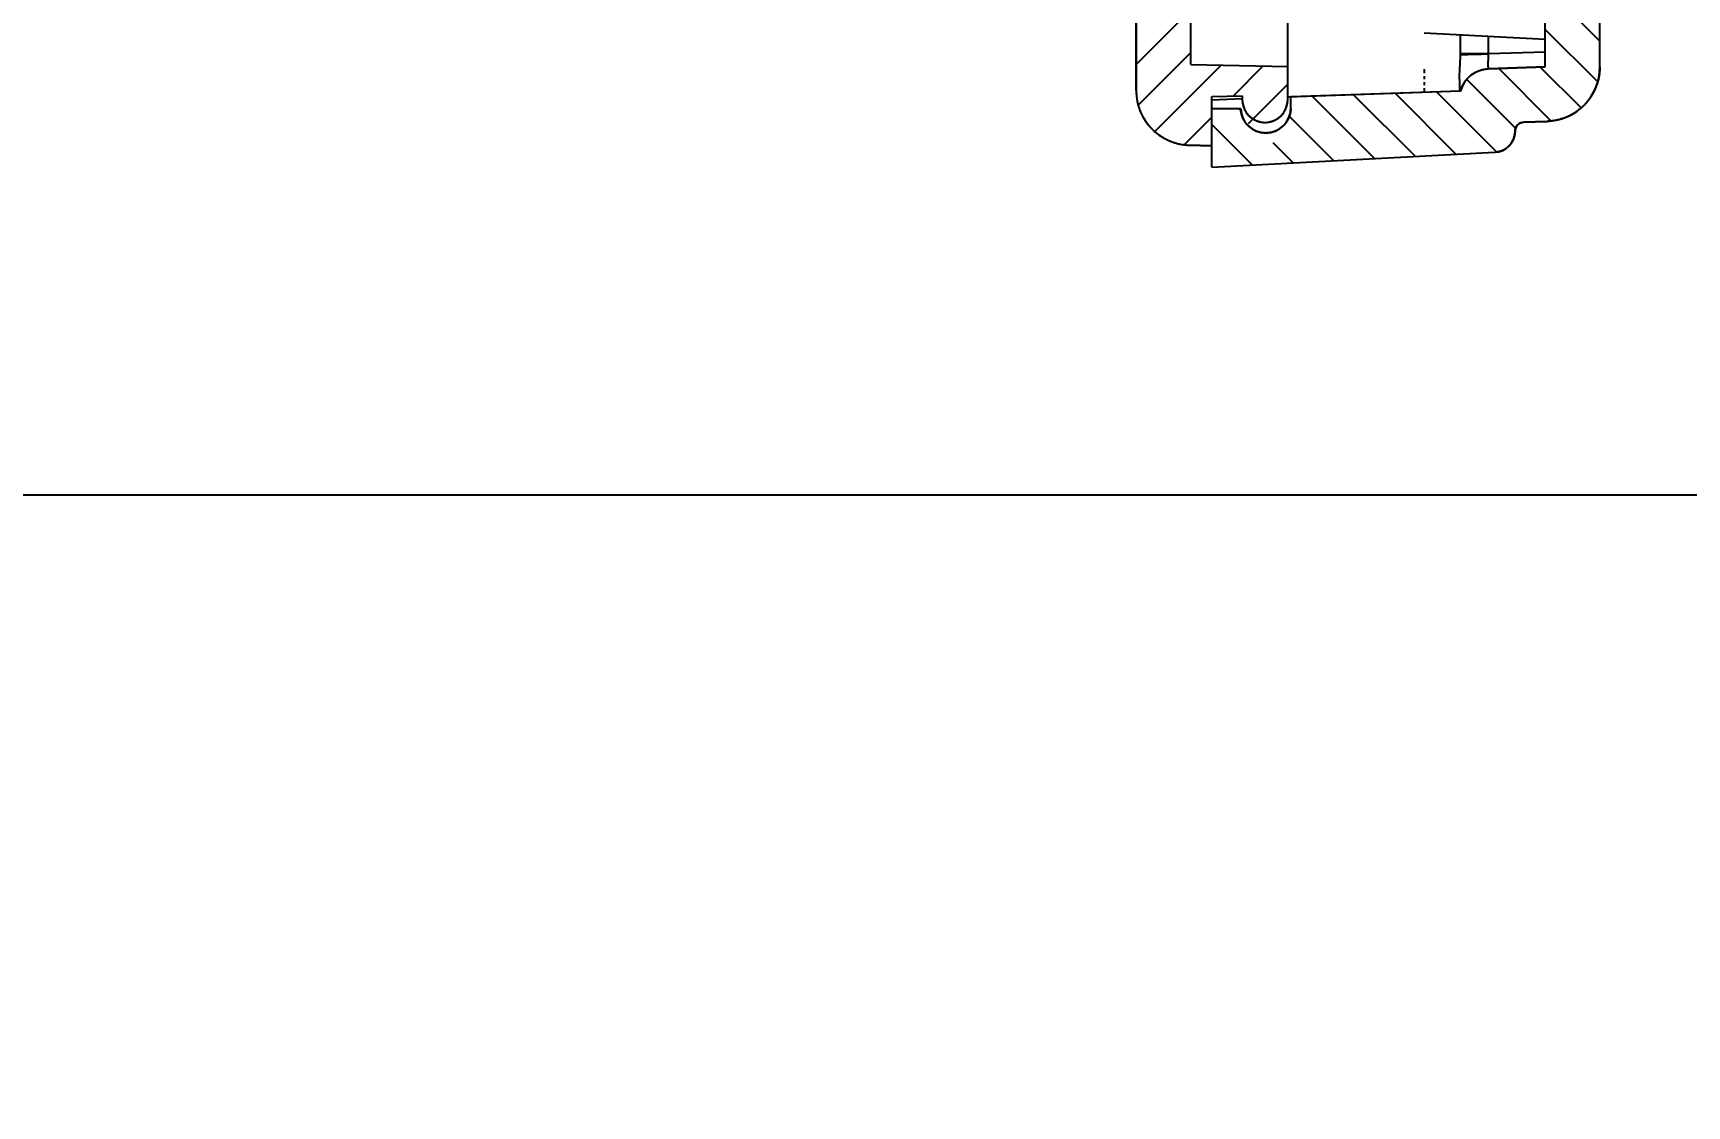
# Model space of a CAD drawing. Header units: millimetres. Extents: x -8710 to 75, y 0 to 588.
# Drawn here: x -2907.2 to -2852.6, y 0 to 35.4 of the extents above; entities that cross this region are included whole.
import ezdxf

# ---------------------------------------------------------------- set-up
doc = ezdxf.new("R2010")
doc.units = ezdxf.units.MM
doc.linetypes.add('DIVIDE', pattern=[31.75, 12.7, -6.35, 0, -6.35, 0, -6.35])
doc.layers.get('0').update_dxf_attribs({"linetype": 'CONTINUOUS'})
doc.layers.get('Defpoints').update_dxf_attribs({"linetype": 'CONTINUOUS'})
doc.layers.add('dim', color=3, linetype='CONTINUOUS', lineweight=9)
doc.styles.add('FFS', font='SIMFANG.TTF')
doc.dimstyles.new('YanXiu', dxfattribs={"dimtxt": 2.5, "dimasz": 2.2, "dimexe": 1, "dimexo": 0.6, "dimgap": 0.66, "dimtad": 0, "dimzin": 0, "dimdsep": 46, "dimtxsty": 'FFS', "dimcen": 0, "dimclrd": 256, "dimclre": 131, "dimclrt": 42, "dimadec": 0, "dimazin": 0, "dimtfac": 1, "dimtdec": 4, "dimtofl": 0, "dimtmove": 0, "dimatfit": 3, "dimfxl": 0, "dimtolj": 1, "dimtzin": 0, "dimlwd": 0, "dimlwe": 0, "dimarcsym": 0})

# ---------------------------------------------------------------- blocks, each defined once
blk = doc.blocks.new('*D53')
at = {"layer": 'Defpoints', "color": 0}
for p in [(-2897.86, 224.646), (-2898.46, 224.286)]:
    blk.add_point(p, dxfattribs=at)
at = {"layer": 'dim', "lineweight": 5}
blk.add_line((-2895.117, 226.294), (-2896.489, 225.47), dxfattribs=at)
at = {"layer": 'dim'}
blk.add_solid([(-2896.626, 225.698), (-2896.351, 225.241), (-2897.86, 224.646)], dxfattribs=at)
at = {"layer": 'dim', "color": 42, "insert": (-2891.929, 228.208), "char_height": 2, "attachment_point": 5, "rotation": 30.9903, "style": 'FFS'}
blk.add_mtext('R0.70', dxfattribs=at)
blk = doc.blocks.new('*D52')
at = {"layer": 'Defpoints', "color": 0}
for p in [(-2899.268, 227.215), (-2900.583, 225.986)]:
    blk.add_point(p, dxfattribs=at)
at = {"layer": 'dim', "lineweight": 5}
blk.add_line((-2896.932, 229.401), (-2898.1, 228.308), dxfattribs=at)
at = {"layer": 'dim'}
blk.add_solid([(-2898.282, 228.503), (-2897.918, 228.114), (-2899.268, 227.215)], dxfattribs=at)
at = {"layer": 'dim', "color": 42, "insert": (-2894.216, 231.942), "char_height": 2, "attachment_point": 5, "rotation": 43.0935, "style": 'FFS'}
blk.add_mtext('R1.80', dxfattribs=at)
blk = doc.blocks.new('*D51')
at = {"layer": 'Defpoints', "color": 0}
for p in [(-2899.798, 214.286), (-2898.226, 213.409)]:
    blk.add_point(p, dxfattribs=at)
at = {"layer": 'dim', "lineweight": 5}
blk.add_line((-2894.397, 211.274), (-2896.828, 212.63), dxfattribs=at)
at = {"layer": 'dim'}
blk.add_solid([(-2896.698, 212.863), (-2896.958, 212.397), (-2898.226, 213.409)], dxfattribs=at)
at = {"layer": 'dim', "color": 42, "insert": (-2891.149, 209.463), "char_height": 2, "attachment_point": 5, "rotation": 330.8544, "style": 'FFS'}
blk.add_mtext('R1.80', dxfattribs=at)

msp = doc.modelspace()

# ---------------------------------------------------------------- hatches: boundary and pattern name
h = msp.add_hatch()
h.set_pattern_fill('DEFAULT__1', color=2, angle=315, style=0)
h.set_pattern_definition([(315, (217.3813, -203.6626), (0.70710678, 0.70710678), [])])
h.paths.add_polyline_path([(-2868.31, 67.834), (-2868.31, 65.608), (-2860.11, 65.321), (-2860.093, 65.268), (-2860.075, 65.215), (-2860.054, 65.165), (-2860.03, 65.117), (-2860.005, 65.07), (-2859.977, 65.025), (-2859.947, 64.982), (-2859.916, 64.941), (-2859.882, 64.902), (-2859.846, 64.865), (-2859.809, 64.83), (-2859.77, 64.797), (-2859.729, 64.767), (-2859.686, 64.738), (-2859.642, 64.712), (-2859.596, 64.688), (-2859.548, 64.667), (-2859.5, 64.648), (-2859.45, 64.632), (-2859.398, 64.618), (-2859.346, 64.607), (-2859.292, 64.598), (-2859.237, 64.592), (-2859.181, 64.588), (-2857.31, 64.523), (-2857.31, 63.618), (-2861.31, 63.409), (-2861.31, 62.459), (-2857.31, 62.459), (-2857.31, 60.359), (-2861.31, 60.359), (-2861.31, 59.409), (-2857.31, 59.199), (-2857.31, 49.409), (-2855.51, 49.409), (-2855.51, 64.523), (-2855.513, 64.65), (-2855.524, 64.773), (-2855.542, 64.893), (-2855.567, 65.01), (-2855.599, 65.123), (-2855.637, 65.232), (-2855.681, 65.337), (-2855.732, 65.437), (-2855.789, 65.533), (-2855.852, 65.625), (-2855.92, 65.712), (-2855.994, 65.794), (-2856.073, 65.87), (-2856.157, 65.942), (-2856.247, 66.007), (-2856.341, 66.068), (-2856.44, 66.122), (-2856.543, 66.17), (-2856.651, 66.212), (-2856.762, 66.248), (-2856.878, 66.276), (-2856.997, 66.299), (-2857.12, 66.314), (-2857.247, 66.322), (-2858.02, 66.349), (-2858.041, 66.35), (-2858.061, 66.353), (-2858.081, 66.357), (-2858.101, 66.361), (-2858.119, 66.367), (-2858.137, 66.374), (-2858.154, 66.382), (-2858.171, 66.391), (-2858.186, 66.401), (-2858.201, 66.412), (-2858.215, 66.424), (-2858.228, 66.437), (-2858.241, 66.45), (-2858.252, 66.465), (-2858.263, 66.48), (-2858.272, 66.496), (-2858.281, 66.513), (-2858.288, 66.53), (-2858.294, 66.548), (-2858.3, 66.567), (-2858.304, 66.586), (-2858.307, 66.606), (-2858.309, 66.627), (-2858.31, 66.648), (-2858.311, 66.696), (-2858.315, 66.743), (-2858.322, 66.789), (-2858.332, 66.834), (-2858.344, 66.877), (-2858.359, 66.919), (-2858.376, 66.959), (-2858.395, 66.998), (-2858.417, 67.035), (-2858.441, 67.07), (-2858.467, 67.104), (-2858.495, 67.135), (-2858.525, 67.165), (-2858.557, 67.193), (-2858.591, 67.218), (-2858.627, 67.242), (-2858.665, 67.263), (-2858.704, 67.282), (-2858.745, 67.299), (-2858.788, 67.313), (-2858.832, 67.325), (-2858.878, 67.334), (-2858.925, 67.341), (-2858.973, 67.344), (-2868.31, 67.834)], is_closed=False)
h.paths.add_polyline_path([(-2857.31, 49.409), (-2855.51, 49.409), (-2857.31, 49.409)], is_closed=False)
h.paths.add_polyline_path([(-2868.31, 30.984), (-2868.31, 32.91), (-2867.359, 32.91), (-2867.346, 32.724), (-2867.318, 32.554), (-2867.277, 32.4), (-2867.224, 32.263), (-2867.16, 32.142), (-2867.088, 32.036), (-2867.008, 31.947), (-2866.921, 31.875), (-2866.829, 31.818), (-2866.733, 31.778), (-2866.634, 31.753), (-2866.535, 31.745), (-2866.435, 31.753), (-2866.336, 31.778), (-2866.24, 31.818), (-2866.148, 31.875), (-2866.061, 31.947), (-2865.981, 32.036), (-2865.909, 32.142), (-2865.845, 32.263), (-2865.793, 32.4), (-2865.752, 32.554), (-2865.724, 32.724), (-2865.71, 32.91), (-2865.71, 32.91), (-2865.71, 33.301), (-2860.11, 33.496), (-2860.093, 33.55), (-2860.075, 33.602), (-2860.054, 33.652), (-2860.03, 33.701), (-2860.005, 33.748), (-2859.977, 33.793), (-2859.947, 33.836), (-2859.916, 33.877), (-2859.882, 33.916), (-2859.846, 33.953), (-2859.809, 33.988), (-2859.77, 34.02), (-2859.729, 34.051), (-2859.686, 34.079), (-2859.642, 34.105), (-2859.596, 34.129), (-2859.548, 34.15), (-2859.5, 34.169), (-2859.45, 34.186), (-2859.398, 34.2), (-2859.346, 34.211), (-2859.292, 34.22), (-2859.237, 34.226), (-2859.181, 34.229), (-2857.31, 34.294), (-2857.31, 49.409), (-2855.51, 49.409), (-2855.51, 34.294), (-2855.513, 34.168), (-2855.524, 34.044), (-2855.542, 33.924), (-2855.567, 33.808), (-2855.599, 33.695), (-2855.637, 33.586), (-2855.681, 33.481), (-2855.732, 33.38), (-2855.789, 33.284), (-2855.852, 33.192), (-2855.92, 33.106), (-2855.994, 33.024), (-2856.073, 32.947), (-2856.157, 32.876), (-2856.247, 32.81), (-2856.341, 32.75), (-2856.44, 32.696), (-2856.543, 32.647), (-2856.651, 32.605), (-2856.762, 32.57), (-2856.878, 32.541), (-2856.997, 32.519), (-2857.12, 32.504), (-2857.247, 32.495), (-2858.02, 32.468), (-2858.041, 32.467), (-2858.061, 32.465), (-2858.081, 32.461), (-2858.101, 32.456), (-2858.119, 32.45), (-2858.137, 32.443), (-2858.154, 32.435), (-2858.171, 32.426), (-2858.186, 32.416), (-2858.201, 32.405), (-2858.215, 32.393), (-2858.228, 32.381), (-2858.241, 32.367), (-2858.252, 32.353), (-2858.263, 32.338), (-2858.272, 32.322), (-2858.281, 32.305), (-2858.288, 32.287), (-2858.294, 32.269), (-2858.3, 32.251), (-2858.304, 32.231), (-2858.307, 32.211), (-2858.309, 32.191), (-2858.31, 32.17), (-2858.311, 32.121), (-2858.315, 32.074), (-2858.322, 32.028), (-2858.332, 31.983), (-2858.344, 31.94), (-2858.359, 31.898), (-2858.376, 31.858), (-2858.395, 31.819), (-2858.417, 31.782), (-2858.441, 31.747), (-2858.467, 31.714), (-2858.495, 31.682), (-2858.525, 31.652), (-2858.557, 31.625), (-2858.591, 31.599), (-2858.627, 31.576), (-2858.665, 31.554), (-2858.704, 31.535), (-2858.745, 31.519), (-2858.788, 31.505), (-2858.832, 31.493), (-2858.878, 31.484), (-2858.925, 31.477), (-2858.973, 31.473), (-2868.31, 30.984)], is_closed=False)
h = msp.add_hatch()
h.set_pattern_fill('A', color=2, angle=225, style=0)
h.set_pattern_definition([(225, (217.3813, -203.6626), (0.70710678, -0.70710678), [])])
h.paths.add_polyline_path([(-2868.31, 67.134), (-2868.31, 65.507), (-2865.81, 65.442), (-2865.81, 64.507), (-2869.01, 64.451), (-2869.01, 49.409), (-2870.81, 49.409), (-2870.81, 65.308), (-2870.806, 65.435), (-2870.795, 65.558), (-2870.777, 65.678), (-2870.752, 65.795), (-2870.72, 65.908), (-2870.682, 66.017), (-2870.638, 66.122), (-2870.587, 66.222), (-2870.53, 66.318), (-2870.467, 66.41), (-2870.399, 66.497), (-2870.325, 66.579), (-2870.246, 66.655), (-2870.162, 66.727), (-2870.072, 66.792), (-2869.978, 66.853), (-2869.879, 66.907), (-2869.776, 66.955), (-2869.669, 66.997), (-2869.557, 67.032), (-2869.441, 67.061), (-2869.322, 67.084), (-2869.199, 67.099), (-2869.072, 67.107), (-2868.31, 67.134)], is_closed=False)
h.paths.add_polyline_path([(-2870.81, 49.409), (-2869.01, 49.409), (-2870.81, 49.409)], is_closed=False)
h.paths.add_polyline_path([(-2868.31, 31.684), (-2868.31, 33.31), (-2867.31, 33.336), (-2867.31, 33.21), (-2867.302, 33.031), (-2867.28, 32.867), (-2867.245, 32.718), (-2867.198, 32.585), (-2867.141, 32.468), (-2867.075, 32.367), (-2867.001, 32.281), (-2866.921, 32.21), (-2866.835, 32.156), (-2866.745, 32.117), (-2866.653, 32.093), (-2866.56, 32.085), (-2866.466, 32.093), (-2866.374, 32.117), (-2866.284, 32.156), (-2866.198, 32.21), (-2866.118, 32.281), (-2866.044, 32.367), (-2865.978, 32.468), (-2865.921, 32.585), (-2865.874, 32.718), (-2865.839, 32.867), (-2865.817, 33.031), (-2865.81, 33.21), (-2865.81, 34.31), (-2869.01, 34.366), (-2869.01, 49.409), (-2870.81, 49.409), (-2870.81, 33.509), (-2870.806, 33.383), (-2870.795, 33.259), (-2870.777, 33.139), (-2870.752, 33.023), (-2870.72, 32.91), (-2870.682, 32.801), (-2870.638, 32.696), (-2870.587, 32.595), (-2870.53, 32.499), (-2870.467, 32.407), (-2870.399, 32.321), (-2870.325, 32.239), (-2870.246, 32.162), (-2870.162, 32.091), (-2870.072, 32.025), (-2869.978, 31.965), (-2869.879, 31.911), (-2869.776, 31.863), (-2869.669, 31.821), (-2869.557, 31.785), (-2869.441, 31.756), (-2869.322, 31.734), (-2869.199, 31.719), (-2869.072, 31.711), (-2868.31, 31.684)], is_closed=False)

# ---------------------------------------------------------------- linework, layer by layer
at = {"color": 7, "linetype": 'Continuous'}
for p, q in [((-2865.81, 33.21), (-2865.81, 65.52)), ((-2870.81, 65.308), (-2870.81, 33.509)), ((-2869.01, 34.366), (-2869.01, 64.451)), ((-2855.51, 34.294), (-2855.51, 64.523)), ((-2857.31, 34.294), (-2857.31, 59.199)), ((-2870.81, 33.509), (-2870.81, 49.409)), ((-2869.01, 34.366), (-2869.01, 49.409)), ((-2857.31, 34.294), (-2857.31, 49.409)), ((-2855.51, 34.294), (-2855.51, 49.409)), ((-2857.31, 35.199), (-2861.31, 35.409)), ((-2860.11, 34.729), (-2860.11, 35.346)), ((-2859.181, 34.729), (-2859.181, 35.297)), ((-2860.11, 34.729), (-2859.181, 34.729)), ((-2860.11, 34.697), (-2860.11, 34.729)), ((-2859.181, 34.729), (-2857.31, 34.794)), ((-2855.51, 34.294), (-2855.51, 34.794)), ((-2869.01, 34.366), (-2865.81, 34.31)), ((-2869.01, 34.366), (-2865.81, 34.31)), ((-2865.81, 33.21), (-2865.81, 34.31)), ((-2860.142, 33.875), (-2860.142, 33.495)), ((-2857.31, 34.294), (-2859.181, 34.229)), ((-2859.181, 34.229), (-2857.31, 34.294)), ((-2868.31, 33.31), (-2867.31, 33.336)), ((-2868.31, 33.31), (-2867.31, 33.336)), ((-2868.31, 31.684), (-2868.31, 33.31)), ((-2868.31, 30.984), (-2868.31, 33.31)), ((-2867.31, 33.336), (-2867.31, 33.21)), ((-2867.31, 33.336), (-2867.31, 33.21)), ((-2860.11, 33.496), (-2865.813, 33.297)), ((-2860.11, 33.496), (-2865.71, 33.301)), ((-2865.71, 32.91), (-2865.71, 33.301)), ((-2865.71, 32.91), (-2865.71, 33.301)), ((-2868.31, 33.21), (-2867.306, 33.245)), ((-2868.31, 30.984), (-2868.31, 32.91)), ((-2867.359, 32.91), (-2868.31, 32.91)), ((-2867.359, 32.91), (-2868.31, 32.91)), ((-2857.247, 32.495), (-2858.02, 32.468)), ((-2858.02, 32.468), (-2857.247, 32.495)), ((-2868.31, 31.684), (-2869.072, 31.711)), ((-2869.072, 31.711), (-2868.31, 31.684)), ((-2858.31, 32.17), (-2858.31, 32.17)), ((-2868.31, 30.984), (-2858.973, 31.473)), ((-2868.31, 30.984), (-2858.973, 31.473))]:
    msp.add_line(p, q, dxfattribs=at)
at = {"color": 2, "linetype": 'DIVIDE', "ltscale": 0.01}
msp.add_line((-2861.31, 34.217), (-2861.31, 33.454), dxfattribs=at)
at = {"color": 7, "linetype": 'Continuous'}
for centre, radius, start, end in [((-2859.146, 33.23), 1, 92, 164.5424), ((-2857.31, 34.294), 1.8, -88, 0), ((-2857.31, 34.294), 1.8, 272, 359.9999), ((-2869.01, 33.509), 1.8, 180, 268), ((-2866.535, 32.935), 0.825, 181.7661, 358.2339), ((-2866.56, 33.21), 0.75, 180, 360), ((-2858.01, 32.169), 0.3, 92.0003, 179.7021), ((-2859.01, 32.172), 0.7, 272.9999, 359.8034)]:
    msp.add_arc(centre, radius, start, end, dxfattribs=at)
for points, start_tangent, end_tangent in [([(-2860.142, 33.875), (-2860.134, 34.13), (-2860.118, 34.417), (-2860.11, 34.697)], (-0.001867, 0.999998), (0.000004, 1)), ([(-2860.11, 34.695), (-2859.979, 34.703), (-2859.765, 34.709), (-2859.49, 34.714), (-2859.181, 34.723)], (0.996206, 0.087022), (0.999556, 0.029809)), ([(-2859.181, 34.229), (-2859.184, 34.235), (-2859.187, 34.253), (-2859.19, 34.283), (-2859.191, 34.324), (-2859.191, 34.375), (-2859.191, 34.435), (-2859.19, 34.502), (-2859.187, 34.574), (-2859.184, 34.65), (-2859.181, 34.729)], (-0.999374, -0.035377), (0.0492, 0.998789)), ([(-2860.11, 33.496), (-2860.107, 33.505), (-2860.104, 33.514), (-2860.102, 33.523), (-2860.099, 33.532), (-2860.096, 33.541), (-2860.093, 33.55), (-2860.09, 33.559), (-2860.087, 33.567), (-2860.084, 33.576), (-2860.08, 33.585), (-2860.077, 33.594), (-2860.073, 33.603), (-2860.07, 33.612), (-2860.066, 33.621), (-2860.062, 33.63), (-2860.058, 33.638), (-2860.054, 33.647), (-2860.05, 33.656), (-2860.046, 33.665), (-2860.042, 33.673), (-2860.037, 33.682), (-2860.033, 33.691), (-2860.028, 33.7), (-2860.024, 33.708), (-2860.019, 33.717), (-2860.014, 33.725), (-2860.009, 33.734), (-2860.004, 33.742), (-2859.999, 33.751), (-2859.994, 33.759), (-2859.989, 33.768), (-2859.983, 33.776), (-2859.978, 33.784), (-2859.972, 33.793), (-2859.966, 33.801), (-2859.961, 33.809), (-2859.955, 33.817), (-2859.949, 33.825), (-2859.943, 33.834), (-2859.937, 33.842), (-2859.93, 33.849), (-2859.924, 33.857), (-2859.918, 33.865), (-2859.911, 33.873), (-2859.905, 33.881), (-2859.898, 33.888), (-2859.891, 33.896), (-2859.885, 33.904), (-2859.878, 33.911), (-2859.871, 33.918), (-2859.864, 33.926), (-2859.857, 33.933), (-2859.849, 33.94), (-2859.842, 33.947), (-2859.835, 33.954), (-2859.827, 33.961), (-2859.82, 33.968), (-2859.812, 33.975), (-2859.804, 33.982), (-2859.797, 33.989), (-2859.789, 33.995), (-2859.781, 34.002), (-2859.773, 34.008), (-2859.765, 34.015), (-2859.757, 34.021), (-2859.749, 34.027), (-2859.741, 34.033), (-2859.732, 34.039), (-2859.724, 34.045), (-2859.716, 34.051), (-2859.707, 34.057), (-2859.699, 34.063), (-2859.69, 34.068), (-2859.682, 34.074), (-2859.673, 34.079), (-2859.664, 34.085), (-2859.656, 34.09), (-2859.647, 34.095), (-2859.638, 34.1), (-2859.629, 34.105), (-2859.62, 34.11), (-2859.611, 34.115), (-2859.602, 34.119), (-2859.593, 34.124), (-2859.584, 34.128), (-2859.575, 34.133), (-2859.566, 34.137), (-2859.557, 34.141), (-2859.547, 34.145), (-2859.538, 34.149), (-2859.529, 34.153), (-2859.52, 34.157), (-2859.51, 34.161), (-2859.501, 34.164), (-2859.492, 34.168), (-2859.482, 34.171), (-2859.473, 34.175), (-2859.464, 34.178), (-2859.454, 34.181), (-2859.445, 34.184), (-2859.435, 34.187), (-2859.426, 34.19), (-2859.416, 34.192), (-2859.407, 34.195), (-2859.397, 34.197), (-2859.388, 34.2), (-2859.378, 34.202), (-2859.369, 34.204), (-2859.359, 34.207), (-2859.35, 34.209), (-2859.34, 34.211), (-2859.331, 34.212), (-2859.321, 34.214), (-2859.312, 34.216), (-2859.302, 34.217), (-2859.293, 34.219), (-2859.283, 34.22), (-2859.274, 34.221), (-2859.265, 34.223), (-2859.255, 34.224), (-2859.246, 34.225), (-2859.236, 34.226), (-2859.227, 34.226), (-2859.218, 34.227), (-2859.208, 34.228), (-2859.199, 34.228), (-2859.19, 34.229), (-2859.181, 34.229)], (0.266525, 0.963828), (0.999391, 0.034899)), ([(-2855.51, 34.294), (-2855.51, 34.275), (-2855.51, 34.255), (-2855.511, 34.235), (-2855.511, 34.216), (-2855.512, 34.196), (-2855.513, 34.176), (-2855.515, 34.156), (-2855.517, 34.136), (-2855.518, 34.115), (-2855.521, 34.095), (-2855.523, 34.075), (-2855.526, 34.055), (-2855.528, 34.034), (-2855.532, 34.014), (-2855.535, 33.993), (-2855.538, 33.973), (-2855.542, 33.953), (-2855.546, 33.932), (-2855.551, 33.911), (-2855.555, 33.891), (-2855.56, 33.87), (-2855.565, 33.85), (-2855.571, 33.829), (-2855.576, 33.809), (-2855.582, 33.788), (-2855.588, 33.768), (-2855.595, 33.747), (-2855.601, 33.726), (-2855.608, 33.706), (-2855.616, 33.685), (-2855.623, 33.665), (-2855.631, 33.645), (-2855.639, 33.624), (-2855.647, 33.604), (-2855.656, 33.584), (-2855.665, 33.564), (-2855.674, 33.544), (-2855.683, 33.524), (-2855.693, 33.504), (-2855.702, 33.484), (-2855.713, 33.464), (-2855.723, 33.444), (-2855.734, 33.425), (-2855.745, 33.405), (-2855.756, 33.386), (-2855.767, 33.366), (-2855.779, 33.347), (-2855.791, 33.328), (-2855.803, 33.309), (-2855.815, 33.29), (-2855.828, 33.272), (-2855.841, 33.253), (-2855.854, 33.235), (-2855.868, 33.217), (-2855.881, 33.199), (-2855.895, 33.181), (-2855.909, 33.163), (-2855.924, 33.146), (-2855.938, 33.128), (-2855.953, 33.111), (-2855.968, 33.094), (-2855.984, 33.077), (-2855.999, 33.06), (-2856.015, 33.044), (-2856.031, 33.028), (-2856.047, 33.012), (-2856.063, 32.996), (-2856.079, 32.98), (-2856.096, 32.965), (-2856.113, 32.95), (-2856.13, 32.935), (-2856.147, 32.92), (-2856.165, 32.905), (-2856.182, 32.891), (-2856.2, 32.877), (-2856.218, 32.863), (-2856.236, 32.85), (-2856.254, 32.836), (-2856.272, 32.823), (-2856.291, 32.81), (-2856.31, 32.798), (-2856.328, 32.785), (-2856.347, 32.773), (-2856.366, 32.761), (-2856.385, 32.75), (-2856.404, 32.738), (-2856.424, 32.727), (-2856.443, 32.717), (-2856.463, 32.706), (-2856.482, 32.696), (-2856.502, 32.686), (-2856.522, 32.676), (-2856.542, 32.666), (-2856.562, 32.657), (-2856.582, 32.648), (-2856.602, 32.639), (-2856.622, 32.631), (-2856.642, 32.623), (-2856.662, 32.615), (-2856.682, 32.607), (-2856.703, 32.6), (-2856.723, 32.593), (-2856.743, 32.586), (-2856.764, 32.579), (-2856.784, 32.573), (-2856.804, 32.567), (-2856.825, 32.561), (-2856.845, 32.555), (-2856.865, 32.55), (-2856.886, 32.545), (-2856.906, 32.54), (-2856.927, 32.536), (-2856.947, 32.531), (-2856.967, 32.527), (-2856.987, 32.523), (-2857.008, 32.52), (-2857.028, 32.517), (-2857.048, 32.513), (-2857.068, 32.511), (-2857.088, 32.508), (-2857.108, 32.506), (-2857.128, 32.504), (-2857.148, 32.502), (-2857.168, 32.5), (-2857.188, 32.499), (-2857.208, 32.497), (-2857.227, 32.496), (-2857.247, 32.495)], (0, -1), (-0.999391, -0.034899)), ([(-2870.81, 33.509), (-2870.809, 33.49), (-2870.809, 33.47), (-2870.809, 33.45), (-2870.808, 33.431), (-2870.807, 33.411), (-2870.806, 33.391), (-2870.804, 33.371), (-2870.803, 33.351), (-2870.801, 33.331), (-2870.798, 33.31), (-2870.796, 33.29), (-2870.794, 33.27), (-2870.791, 33.249), (-2870.788, 33.229), (-2870.784, 33.209), (-2870.781, 33.188), (-2870.777, 33.168), (-2870.773, 33.147), (-2870.768, 33.127), (-2870.764, 33.106), (-2870.759, 33.085), (-2870.754, 33.065), (-2870.748, 33.044), (-2870.743, 33.024), (-2870.737, 33.003), (-2870.731, 32.983), (-2870.724, 32.962), (-2870.718, 32.942), (-2870.711, 32.921), (-2870.703, 32.901), (-2870.696, 32.88), (-2870.688, 32.86), (-2870.68, 32.839), (-2870.672, 32.819), (-2870.663, 32.799), (-2870.655, 32.779), (-2870.645, 32.759), (-2870.636, 32.739), (-2870.627, 32.719), (-2870.617, 32.699), (-2870.606, 32.679), (-2870.596, 32.659), (-2870.585, 32.64), (-2870.575, 32.62), (-2870.563, 32.601), (-2870.552, 32.581), (-2870.54, 32.562), (-2870.528, 32.543), (-2870.516, 32.524), (-2870.504, 32.506), (-2870.491, 32.487), (-2870.478, 32.468), (-2870.465, 32.45), (-2870.451, 32.432), (-2870.438, 32.414), (-2870.424, 32.396), (-2870.41, 32.378), (-2870.395, 32.361), (-2870.381, 32.343), (-2870.366, 32.326), (-2870.351, 32.309), (-2870.336, 32.292), (-2870.32, 32.276), (-2870.304, 32.259), (-2870.288, 32.243), (-2870.272, 32.227), (-2870.256, 32.211), (-2870.24, 32.195), (-2870.223, 32.18), (-2870.206, 32.165), (-2870.189, 32.15), (-2870.172, 32.135), (-2870.154, 32.12), (-2870.137, 32.106), (-2870.119, 32.092), (-2870.101, 32.078), (-2870.083, 32.065), (-2870.065, 32.051), (-2870.047, 32.038), (-2870.028, 32.025), (-2870.01, 32.013), (-2869.991, 32), (-2869.972, 31.988), (-2869.953, 31.976), (-2869.934, 31.965), (-2869.915, 31.954), (-2869.895, 31.942), (-2869.876, 31.932), (-2869.856, 31.921), (-2869.837, 31.911), (-2869.817, 31.901), (-2869.797, 31.891), (-2869.777, 31.881), (-2869.757, 31.872), (-2869.737, 31.863), (-2869.717, 31.854), (-2869.697, 31.846), (-2869.677, 31.838), (-2869.657, 31.83), (-2869.637, 31.822), (-2869.616, 31.815), (-2869.596, 31.808), (-2869.576, 31.801), (-2869.555, 31.794), (-2869.535, 31.788), (-2869.515, 31.782), (-2869.494, 31.776), (-2869.474, 31.77), (-2869.454, 31.765), (-2869.433, 31.76), (-2869.413, 31.755), (-2869.393, 31.751), (-2869.372, 31.746), (-2869.352, 31.742), (-2869.332, 31.738), (-2869.311, 31.735), (-2869.291, 31.732), (-2869.271, 31.729), (-2869.251, 31.726), (-2869.231, 31.723), (-2869.211, 31.721), (-2869.191, 31.719), (-2869.171, 31.717), (-2869.151, 31.715), (-2869.131, 31.714), (-2869.112, 31.712), (-2869.092, 31.711), (-2869.072, 31.711)], (0, -1), (0.999391, -0.034899)), ([(-2865.71, 32.91), (-2865.71, 32.903), (-2865.71, 32.897), (-2865.711, 32.89), (-2865.711, 32.884), (-2865.712, 32.877), (-2865.712, 32.87), (-2865.713, 32.864), (-2865.713, 32.857), (-2865.714, 32.85), (-2865.715, 32.843), (-2865.716, 32.836), (-2865.716, 32.829), (-2865.717, 32.822), (-2865.718, 32.815), (-2865.719, 32.808), (-2865.721, 32.801), (-2865.722, 32.794), (-2865.723, 32.786), (-2865.724, 32.779), (-2865.726, 32.772), (-2865.727, 32.764), (-2865.729, 32.757), (-2865.731, 32.75), (-2865.732, 32.742), (-2865.734, 32.735), (-2865.736, 32.727), (-2865.738, 32.72), (-2865.74, 32.712), (-2865.743, 32.704), (-2865.745, 32.697), (-2865.747, 32.689), (-2865.75, 32.681), (-2865.752, 32.673), (-2865.755, 32.665), (-2865.758, 32.658), (-2865.761, 32.65), (-2865.764, 32.642), (-2865.767, 32.634), (-2865.77, 32.626), (-2865.773, 32.618), (-2865.776, 32.61), (-2865.78, 32.602), (-2865.783, 32.594), (-2865.787, 32.586), (-2865.791, 32.578), (-2865.795, 32.57), (-2865.799, 32.562), (-2865.803, 32.553), (-2865.807, 32.545), (-2865.812, 32.537), (-2865.816, 32.529), (-2865.821, 32.521), (-2865.826, 32.513), (-2865.831, 32.505), (-2865.836, 32.497), (-2865.841, 32.489), (-2865.846, 32.48), (-2865.852, 32.472), (-2865.857, 32.464), (-2865.863, 32.456), (-2865.869, 32.448), (-2865.875, 32.44), (-2865.881, 32.432), (-2865.887, 32.424), (-2865.893, 32.416), (-2865.9, 32.408), (-2865.906, 32.401), (-2865.913, 32.393), (-2865.92, 32.385), (-2865.927, 32.377), (-2865.934, 32.37), (-2865.941, 32.362), (-2865.949, 32.354), (-2865.956, 32.347), (-2865.964, 32.339), (-2865.972, 32.332), (-2865.98, 32.325), (-2865.988, 32.317), (-2865.996, 32.31), (-2866.005, 32.303), (-2866.013, 32.296), (-2866.022, 32.289), (-2866.031, 32.282), (-2866.04, 32.275), (-2866.049, 32.269), (-2866.058, 32.262), (-2866.067, 32.255), (-2866.077, 32.249), (-2866.086, 32.243), (-2866.096, 32.237), (-2866.106, 32.23), (-2866.116, 32.224), (-2866.126, 32.219), (-2866.136, 32.213), (-2866.146, 32.207), (-2866.157, 32.202), (-2866.167, 32.196), (-2866.178, 32.191), (-2866.189, 32.186), (-2866.2, 32.181), (-2866.211, 32.177), (-2866.222, 32.172), (-2866.233, 32.167), (-2866.244, 32.163), (-2866.256, 32.159), (-2866.267, 32.155), (-2866.279, 32.151), (-2866.29, 32.147), (-2866.302, 32.144), (-2866.314, 32.14), (-2866.326, 32.137), (-2866.337, 32.134), (-2866.349, 32.131), (-2866.361, 32.129), (-2866.374, 32.126), (-2866.386, 32.124), (-2866.398, 32.122), (-2866.41, 32.12), (-2866.423, 32.118), (-2866.435, 32.116), (-2866.447, 32.115), (-2866.46, 32.114), (-2866.472, 32.113), (-2866.485, 32.112), (-2866.497, 32.111), (-2866.51, 32.111), (-2866.522, 32.11), (-2866.535, 32.11), (-2866.547, 32.11), (-2866.56, 32.111), (-2866.572, 32.111), (-2866.584, 32.112), (-2866.597, 32.113), (-2866.609, 32.114), (-2866.622, 32.115), (-2866.634, 32.116), (-2866.647, 32.118), (-2866.659, 32.12), (-2866.671, 32.122), (-2866.683, 32.124), (-2866.695, 32.126), (-2866.708, 32.129), (-2866.72, 32.131), (-2866.732, 32.134), (-2866.744, 32.137), (-2866.755, 32.14), (-2866.767, 32.144), (-2866.779, 32.147), (-2866.791, 32.151), (-2866.802, 32.155), (-2866.814, 32.159), (-2866.825, 32.163), (-2866.836, 32.167), (-2866.847, 32.172), (-2866.858, 32.177), (-2866.869, 32.181), (-2866.88, 32.186), (-2866.891, 32.191), (-2866.902, 32.196), (-2866.912, 32.202), (-2866.923, 32.207), (-2866.933, 32.213), (-2866.943, 32.219), (-2866.953, 32.224), (-2866.963, 32.23), (-2866.973, 32.237), (-2866.983, 32.243), (-2866.992, 32.249), (-2867.002, 32.255), (-2867.011, 32.262), (-2867.02, 32.269), (-2867.03, 32.275), (-2867.038, 32.282), (-2867.047, 32.289), (-2867.056, 32.296), (-2867.064, 32.303), (-2867.073, 32.31), (-2867.081, 32.317), (-2867.089, 32.325), (-2867.097, 32.332), (-2867.105, 32.339), (-2867.113, 32.347), (-2867.12, 32.354), (-2867.128, 32.362), (-2867.135, 32.37), (-2867.142, 32.377), (-2867.149, 32.385), (-2867.156, 32.393), (-2867.163, 32.401), (-2867.169, 32.408), (-2867.176, 32.416), (-2867.182, 32.424), (-2867.188, 32.432), (-2867.195, 32.44), (-2867.2, 32.448), (-2867.206, 32.456), (-2867.212, 32.464), (-2867.217, 32.472), (-2867.223, 32.48), (-2867.228, 32.489), (-2867.233, 32.497), (-2867.238, 32.505), (-2867.243, 32.513), (-2867.248, 32.521), (-2867.253, 32.529), (-2867.257, 32.537), (-2867.262, 32.545), (-2867.266, 32.553), (-2867.27, 32.562), (-2867.274, 32.57), (-2867.278, 32.578), (-2867.282, 32.586), (-2867.286, 32.594), (-2867.289, 32.602), (-2867.293, 32.61), (-2867.296, 32.618), (-2867.299, 32.626), (-2867.303, 32.634), (-2867.306, 32.642), (-2867.309, 32.65), (-2867.311, 32.658), (-2867.314, 32.665), (-2867.317, 32.673), (-2867.319, 32.681), (-2867.322, 32.689), (-2867.324, 32.697), (-2867.327, 32.704), (-2867.329, 32.712), (-2867.331, 32.72), (-2867.333, 32.727), (-2867.335, 32.735), (-2867.337, 32.742), (-2867.338, 32.75), (-2867.34, 32.757), (-2867.342, 32.764), (-2867.343, 32.772), (-2867.345, 32.779), (-2867.346, 32.786), (-2867.347, 32.794), (-2867.349, 32.801), (-2867.35, 32.808), (-2867.351, 32.815), (-2867.352, 32.822), (-2867.353, 32.829), (-2867.354, 32.836), (-2867.354, 32.843), (-2867.355, 32.85), (-2867.356, 32.857), (-2867.356, 32.864), (-2867.357, 32.87), (-2867.357, 32.877), (-2867.358, 32.884), (-2867.358, 32.89), (-2867.359, 32.897), (-2867.359, 32.903), (-2867.359, 32.91)], (-0.03082, -0.999525), (-0.03082, 0.999525)), ([(-2867.31, 33.21), (-2867.31, 33.204), (-2867.309, 33.198), (-2867.309, 33.192), (-2867.309, 33.186), (-2867.309, 33.18), (-2867.309, 33.174), (-2867.308, 33.168), (-2867.308, 33.162), (-2867.308, 33.156), (-2867.307, 33.149), (-2867.307, 33.143), (-2867.306, 33.137), (-2867.305, 33.13), (-2867.305, 33.124), (-2867.304, 33.117), (-2867.303, 33.111), (-2867.302, 33.104), (-2867.301, 33.097), (-2867.3, 33.091), (-2867.299, 33.084), (-2867.298, 33.077), (-2867.296, 33.07), (-2867.295, 33.064), (-2867.294, 33.057), (-2867.292, 33.05), (-2867.291, 33.043), (-2867.289, 33.036), (-2867.287, 33.029), (-2867.285, 33.022), (-2867.284, 33.015), (-2867.282, 33.007), (-2867.28, 33), (-2867.277, 32.993), (-2867.275, 32.986), (-2867.273, 32.979), (-2867.27, 32.971), (-2867.268, 32.964), (-2867.265, 32.956), (-2867.263, 32.949), (-2867.26, 32.942), (-2867.257, 32.934), (-2867.254, 32.927), (-2867.251, 32.919), (-2867.248, 32.912), (-2867.244, 32.904), (-2867.241, 32.897), (-2867.237, 32.889), (-2867.234, 32.882), (-2867.23, 32.874), (-2867.226, 32.866), (-2867.222, 32.859), (-2867.218, 32.851), (-2867.214, 32.844), (-2867.209, 32.836), (-2867.205, 32.828), (-2867.2, 32.821), (-2867.196, 32.813), (-2867.191, 32.806), (-2867.186, 32.798), (-2867.181, 32.79), (-2867.176, 32.783), (-2867.171, 32.775), (-2867.165, 32.768), (-2867.16, 32.76), (-2867.154, 32.753), (-2867.148, 32.745), (-2867.142, 32.738), (-2867.136, 32.73), (-2867.13, 32.723), (-2867.123, 32.716), (-2867.117, 32.708), (-2867.11, 32.701), (-2867.104, 32.694), (-2867.097, 32.687), (-2867.09, 32.68), (-2867.083, 32.673), (-2867.075, 32.666), (-2867.068, 32.659), (-2867.06, 32.652), (-2867.053, 32.645), (-2867.045, 32.638), (-2867.037, 32.632), (-2867.029, 32.625), (-2867.021, 32.619), (-2867.012, 32.612), (-2867.004, 32.606), (-2866.995, 32.6), (-2866.987, 32.594), (-2866.978, 32.588), (-2866.969, 32.582), (-2866.96, 32.576), (-2866.95, 32.57), (-2866.941, 32.565), (-2866.932, 32.559), (-2866.922, 32.554), (-2866.912, 32.548), (-2866.903, 32.543), (-2866.893, 32.538), (-2866.883, 32.533), (-2866.873, 32.529), (-2866.862, 32.524), (-2866.852, 32.52), (-2866.842, 32.515), (-2866.831, 32.511), (-2866.821, 32.507), (-2866.81, 32.503), (-2866.799, 32.5), (-2866.788, 32.496), (-2866.777, 32.493), (-2866.766, 32.489), (-2866.755, 32.486), (-2866.744, 32.483), (-2866.733, 32.481), (-2866.722, 32.478), (-2866.71, 32.476), (-2866.699, 32.473), (-2866.688, 32.471), (-2866.676, 32.469), (-2866.664, 32.468), (-2866.653, 32.466), (-2866.641, 32.465), (-2866.63, 32.464), (-2866.618, 32.463), (-2866.606, 32.462), (-2866.595, 32.461), (-2866.583, 32.461), (-2866.571, 32.46), (-2866.56, 32.46), (-2866.548, 32.46), (-2866.536, 32.461), (-2866.524, 32.461), (-2866.513, 32.462), (-2866.501, 32.463), (-2866.489, 32.464), (-2866.478, 32.465), (-2866.466, 32.466), (-2866.455, 32.468), (-2866.443, 32.469), (-2866.432, 32.471), (-2866.42, 32.473), (-2866.409, 32.476), (-2866.397, 32.478), (-2866.386, 32.481), (-2866.375, 32.483), (-2866.364, 32.486), (-2866.353, 32.489), (-2866.342, 32.493), (-2866.331, 32.496), (-2866.32, 32.5), (-2866.309, 32.503), (-2866.298, 32.507), (-2866.288, 32.511), (-2866.277, 32.515), (-2866.267, 32.52), (-2866.257, 32.524), (-2866.246, 32.529), (-2866.236, 32.533), (-2866.226, 32.538), (-2866.216, 32.543), (-2866.207, 32.548), (-2866.197, 32.554), (-2866.187, 32.559), (-2866.178, 32.565), (-2866.169, 32.57), (-2866.159, 32.576), (-2866.15, 32.582), (-2866.141, 32.588), (-2866.132, 32.594), (-2866.124, 32.6), (-2866.115, 32.606), (-2866.107, 32.612), (-2866.098, 32.619), (-2866.09, 32.625), (-2866.082, 32.632), (-2866.074, 32.638), (-2866.066, 32.645), (-2866.059, 32.652), (-2866.051, 32.659), (-2866.044, 32.666), (-2866.036, 32.673), (-2866.029, 32.68), (-2866.022, 32.687), (-2866.015, 32.694), (-2866.009, 32.701), (-2866.002, 32.708), (-2865.996, 32.716), (-2865.989, 32.723), (-2865.983, 32.73), (-2865.977, 32.738), (-2865.971, 32.745), (-2865.965, 32.753), (-2865.96, 32.76), (-2865.954, 32.768), (-2865.949, 32.775), (-2865.943, 32.783), (-2865.938, 32.79), (-2865.933, 32.798), (-2865.928, 32.806), (-2865.923, 32.813), (-2865.919, 32.821), (-2865.914, 32.828), (-2865.91, 32.836), (-2865.905, 32.844), (-2865.901, 32.851), (-2865.897, 32.859), (-2865.893, 32.866), (-2865.889, 32.874), (-2865.885, 32.882), (-2865.882, 32.889), (-2865.878, 32.897), (-2865.875, 32.904), (-2865.871, 32.912), (-2865.868, 32.919), (-2865.865, 32.927), (-2865.862, 32.934), (-2865.859, 32.942), (-2865.856, 32.949), (-2865.854, 32.956), (-2865.851, 32.964), (-2865.849, 32.971), (-2865.846, 32.979), (-2865.844, 32.986), (-2865.842, 32.993), (-2865.84, 33), (-2865.837, 33.007), (-2865.836, 33.015), (-2865.834, 33.022), (-2865.832, 33.029), (-2865.83, 33.036), (-2865.828, 33.043), (-2865.827, 33.05), (-2865.825, 33.057), (-2865.824, 33.064), (-2865.823, 33.07), (-2865.821, 33.077), (-2865.82, 33.084), (-2865.819, 33.091), (-2865.818, 33.097), (-2865.817, 33.104), (-2865.816, 33.111), (-2865.815, 33.117), (-2865.815, 33.124), (-2865.814, 33.13), (-2865.813, 33.137), (-2865.813, 33.143), (-2865.812, 33.149), (-2865.812, 33.156), (-2865.811, 33.162), (-2865.811, 33.168), (-2865.81, 33.174), (-2865.81, 33.18), (-2865.81, 33.186), (-2865.81, 33.192), (-2865.81, 33.198), (-2865.81, 33.204), (-2865.81, 33.21)], (0, -1), (0, 1)), ([(-2858.31, 32.17), (-2858.309, 32.176), (-2858.309, 32.183), (-2858.309, 32.189), (-2858.308, 32.196), (-2858.308, 32.203), (-2858.307, 32.21), (-2858.306, 32.216), (-2858.305, 32.223), (-2858.303, 32.23), (-2858.302, 32.237), (-2858.3, 32.244), (-2858.298, 32.25), (-2858.296, 32.257), (-2858.294, 32.264), (-2858.292, 32.271), (-2858.289, 32.278), (-2858.286, 32.284), (-2858.283, 32.291), (-2858.28, 32.298), (-2858.277, 32.304), (-2858.274, 32.311), (-2858.27, 32.317), (-2858.266, 32.324), (-2858.262, 32.33), (-2858.258, 32.337), (-2858.254, 32.343), (-2858.249, 32.349), (-2858.245, 32.355), (-2858.24, 32.361), (-2858.235, 32.366), (-2858.23, 32.372), (-2858.225, 32.377), (-2858.22, 32.383), (-2858.214, 32.388), (-2858.209, 32.393), (-2858.203, 32.398), (-2858.197, 32.403), (-2858.191, 32.407), (-2858.185, 32.412), (-2858.179, 32.416), (-2858.173, 32.42), (-2858.167, 32.424), (-2858.16, 32.428), (-2858.154, 32.432), (-2858.147, 32.435), (-2858.141, 32.439), (-2858.134, 32.442), (-2858.127, 32.445), (-2858.121, 32.447), (-2858.114, 32.45), (-2858.107, 32.452), (-2858.1, 32.455), (-2858.094, 32.457), (-2858.087, 32.459), (-2858.08, 32.46), (-2858.073, 32.462), (-2858.067, 32.463), (-2858.06, 32.464), (-2858.053, 32.465), (-2858.046, 32.466), (-2858.04, 32.467), (-2858.033, 32.468), (-2858.027, 32.468), (-2858.02, 32.468)], (0.003403, 0.999994), (0.999391, 0.034899)), ([(-2858.31, 32.17), (-2858.31, 32.162), (-2858.31, 32.155), (-2858.31, 32.147), (-2858.31, 32.139), (-2858.311, 32.132), (-2858.311, 32.124), (-2858.312, 32.116), (-2858.312, 32.109), (-2858.313, 32.101), (-2858.314, 32.093), (-2858.315, 32.085), (-2858.316, 32.078), (-2858.317, 32.07), (-2858.318, 32.062), (-2858.32, 32.054), (-2858.321, 32.046), (-2858.322, 32.038), (-2858.324, 32.03), (-2858.326, 32.023), (-2858.327, 32.015), (-2858.329, 32.007), (-2858.331, 31.999), (-2858.333, 31.991), (-2858.336, 31.983), (-2858.338, 31.975), (-2858.34, 31.967), (-2858.343, 31.959), (-2858.345, 31.952), (-2858.348, 31.944), (-2858.351, 31.936), (-2858.353, 31.928), (-2858.356, 31.92), (-2858.359, 31.912), (-2858.363, 31.905), (-2858.366, 31.897), (-2858.369, 31.889), (-2858.373, 31.881), (-2858.376, 31.874), (-2858.38, 31.866), (-2858.384, 31.858), (-2858.388, 31.851), (-2858.392, 31.843), (-2858.396, 31.836), (-2858.4, 31.828), (-2858.404, 31.821), (-2858.408, 31.813), (-2858.413, 31.806), (-2858.417, 31.799), (-2858.422, 31.791), (-2858.427, 31.784), (-2858.432, 31.777), (-2858.437, 31.77), (-2858.442, 31.763), (-2858.447, 31.756), (-2858.452, 31.749), (-2858.457, 31.742), (-2858.463, 31.735), (-2858.468, 31.728), (-2858.474, 31.722), (-2858.479, 31.715), (-2858.485, 31.709), (-2858.491, 31.702), (-2858.497, 31.696), (-2858.503, 31.689), (-2858.509, 31.683), (-2858.515, 31.677), (-2858.521, 31.671), (-2858.527, 31.665), (-2858.534, 31.659), (-2858.54, 31.653), (-2858.546, 31.647), (-2858.553, 31.641), (-2858.56, 31.636), (-2858.566, 31.63), (-2858.573, 31.625), (-2858.58, 31.619), (-2858.587, 31.614), (-2858.594, 31.609), (-2858.601, 31.604), (-2858.608, 31.599), (-2858.615, 31.594), (-2858.622, 31.589), (-2858.629, 31.585), (-2858.636, 31.58), (-2858.644, 31.575), (-2858.651, 31.571), (-2858.658, 31.567), (-2858.666, 31.562), (-2858.673, 31.558), (-2858.681, 31.554), (-2858.688, 31.55), (-2858.696, 31.546), (-2858.703, 31.543), (-2858.711, 31.539), (-2858.718, 31.535), (-2858.726, 31.532), (-2858.734, 31.529), (-2858.741, 31.525), (-2858.749, 31.522), (-2858.757, 31.519), (-2858.765, 31.516), (-2858.772, 31.513), (-2858.78, 31.511), (-2858.788, 31.508), (-2858.796, 31.506), (-2858.803, 31.503), (-2858.811, 31.501), (-2858.819, 31.499), (-2858.827, 31.496), (-2858.835, 31.494), (-2858.842, 31.492), (-2858.85, 31.49), (-2858.858, 31.489), (-2858.866, 31.487), (-2858.873, 31.485), (-2858.881, 31.484), (-2858.889, 31.483), (-2858.897, 31.481), (-2858.904, 31.48), (-2858.912, 31.479), (-2858.92, 31.478), (-2858.927, 31.477), (-2858.935, 31.476), (-2858.943, 31.475), (-2858.95, 31.475), (-2858.958, 31.474), (-2858.965, 31.473), (-2858.973, 31.473)], (-0.003403, -0.999994), (-0.99863, -0.052336))]:
    msp.add_spline(points, degree=3, dxfattribs=dict(at, start_tangent=start_tangent, end_tangent=end_tangent))
at = {"layer": 'Defpoints'}
msp.add_lwpolyline([(-2782.147, 20.155), (-2964.1, 20.155), (-2964.1, 150.255), (-2782.147, 150.255)], close=True, dxfattribs=at)

# ---------------------------------------------------------------- dimensions: what is measured, and where the dimension line sits
at = {"layer": 'dim'}
for base, picture, middle in [((-27.459105917, 70.730510313), '*D52', (-21.092348897, 76.68705836)), ((-25.336784097, 69.030510313), '*D53', (-18.805605646, 72.95333914)), ((-26.674162935, 59.030510313), '*D51', (-18.025651858, 54.207786881))]:
    dim = msp.add_linear_dim(base=base, p1=(0, 0), p2=(0, 0), dimstyle='YanXiu', override={"dimtxt": 2, "dimasz": 1.6, "dimexe": 0.3998, "dimgap": 0.3998}, dxfattribs=at)
    dim.commit()
    dim.dimension.update_dxf_attribs({"geometry": picture, "text_midpoint": middle, "dimtype": 160, "insert": (-5746.247315541, 305.509999666)})
for base, picture, middle in [((-27.459105917, 70.730510313), '*D52', (-21.092348897, 76.68705836)), ((-25.336784097, 69.030510313), '*D53', (-18.805605646, 72.95333914)), ((-26.674162935, 59.030510313), '*D51', (-18.025651858, 54.207786881))]:
    dim = msp.add_linear_dim(base=base, p1=(0, 0), p2=(0, 0), dimstyle='YanXiu', override={"dimtxt": 2, "dimasz": 1.6, "dimexe": 0.3998, "dimgap": 0.3998}, dxfattribs=at)
    dim.commit()
    dim.dimension.update_dxf_attribs({"geometry": picture, "text_midpoint": middle, "dimtype": 160})

doc.saveas('drawing.dxf')
